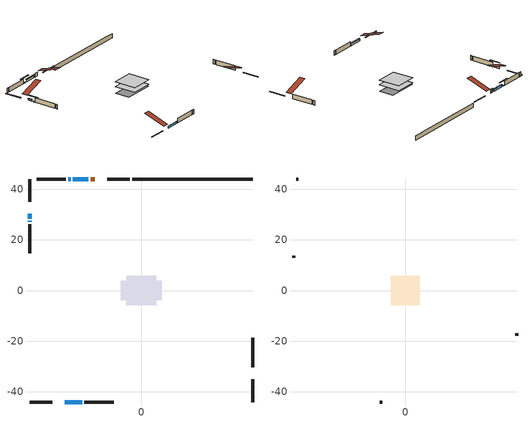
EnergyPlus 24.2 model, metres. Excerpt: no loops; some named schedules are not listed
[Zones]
conditioned space
 floor adiabatic (AdiabaticFloorConstruction): -5.88,-5.88 -5.88,5.88 5.88,5.88 5.88,-5.88 z0.61
 floor foundation (Slab1 construction): -8.01,-3.88 -8.01,3.88 8.01,3.88 8.01,-3.88 z-1.71
 wall outside (RimJoist1 construction): -4.5,43.98 -13.42,43.98 / -43.98,-43.98 -35.06,-43.98 / -43.98,43.98 -43.98,35.06 / 43.98,-43.98 43.98,-35.06 z0.61:0.91
 wall outside (AdiabaticWallConstruction 1): -18.26,43.98 -19.89,43.98 z0.61:2.64
 wall outside (AdiabaticWallConstruction): -20.82,43.98 -26.95,43.98 z0.61:1.81; -43.98,30.22 -43.98,28.4 z0.61:1.5; -27.87,43.98 -28.83,43.98 / -43.98,27.47 -43.98,27.14 z0.61:0.93; -30.22,-43.98 -23.33,-43.98 z0.61:1.57
 wall outside (Wall1 construction): -29.76,43.98 -41.26,43.98 / -22.4,-43.98 -10.9,-43.98 / -43.98,26.22 -43.98,14.72 / 43.98,-30.22 43.98,-18.72 z0.61:3.05
 wall foundation (FoundationWall1 construction): -3.57,43.98,-1.71 -3.57,43.98,0.61 39.22,43.98,0.61 39.22,43.98,0.53 43.98,43.98,0.53 43.98,43.98,-1.71
 window (WindowConstruction): -20.82,43.98 -26.95,43.98 z0.61:1.8
 window (WindowConstruction 2): -43.98,30.22 -43.98,28.4 z0.61:1.5
 window (WindowConstruction 3): -27.87,43.98 -28.83,43.98 z0.61:0.92
 window (WindowConstruction 4): -43.98,27.47 -43.98,27.15 z0.61:0.92
 window (WindowConstruction 1): -30.22,-43.98 -23.33,-43.98 z0.61:1.57
 door (Door): -18.26,43.98 -19.89,43.98 z0.61:2.64
 ceiling adiabatic (AdiabaticFloorConstruction): 5.88,-5.88 5.88,5.88 -5.88,5.88 -5.88,-5.88 z0.61
attic - vented
 floor to conditioned space (Floor1 construction Reversed): -5.82,-5.82 -5.82,5.82 5.82,5.82 5.82,-5.82 z3.05
 wall outside (Wall2 construction): -42.19,43.98 -43.05,43.98 / -9.97,-43.98 -9.11,-43.98 / -43.98,13.79 -43.98,12.93 / 43.98,-17.79 43.98,-16.93 z0.61:3.05
 roof outside (Roof1 construction): -17.33,43.98,3.05 -17.33,32.65,6.83 -14.34,32.65,6.83 -14.34,43.98,3.05; -31.15,-43.98,3.05 -31.15,-32.65,6.83 -34.13,-32.65,6.83 -34.13,-43.98,3.05; -43.98,31.15,3.05 -32.65,31.15,6.83 -32.65,34.13,6.83 -43.98,34.13,3.05; 43.98,-31.15,3.05 32.65,-31.15,6.83 32.65,-34.13,6.83 43.98,-34.13,3.05
shading: -27.15,43.98 -20.62,43.98 -20.62,44.39 -27.15,44.39 z2.01; -43.98,28.2 -43.98,30.42 -44.39,30.42 -44.39,28.2 z1.7; -31.53,43.98 -25.17,43.98 -25.17,44.39 -31.53,44.39 z3.62; -43.98,24.45 -43.98,30.17 -44.39,30.17 -44.39,24.45 z3.62; -23.13,-43.98 -30.42,-43.98 -30.42,-44.39 -23.13,-44.39 z1.77
[Building]
Building 1: Terrain=Suburbs
[Site:Location]
Dauphin_MB: Latitude {deg}=51.1; Longitude {deg}=-100.05; Time Zone {hr}=-6; Elevation {m}=304; Keep Site Location Information=Yes
[Site:GroundTemperature:Shallow]
-3.0112, -5.6258, -5.83519, -4.59442, 0.38654, 5.3443, 9.64241, 12.3652, 12.5965, 10.382, 6.19347, 1.38779
[Site:WaterMainsTemperature]
Calculation Method=Schedule; Temperature Schedule=mains temperature schedule
[Material] Roughness=Rough; Thermal Absorptance=0.9
Name | Thickness {m} | Conductivity {W/m-K} | Density {kg/m3} | Specific Heat {J/kg-K} | Solar Absorptance | Visible Absorptance
asphalt or fiberglass shingles | 0.00635 | 0.162714 | 1121.4 | 1465.45 | 0.84 | 0.84
ceiling loosefill ins | 0.254 | 0.0480833 | 16.02 | 1046.75 | 0.7 | 0.7
ceiling stud and cavity | 0.1397 | 0.148293 | 65.682 | 1177.47 | 0.7 | 0.7
concrete 4.0 in. | 0.1016 | 1.803125 | 2242.8 | 837.4 | 0.7 | 0.7
concrete 8.0 in. | 0.2032 | 1.803125 | 2242.8 | 837.4 | 0.7 | 0.7
door material | 0.04445 | 0.053851 | 512.64 | 1214.23 | 0.7 | 0.7
floor covering | 0.0127 | 0.0433444 | 54.468 | 1339.84 | 0.6 | 0.6
floor rigid ins; wall rigid ins 1 | 0.512978 | 0.029427 | 32.04 | 1214.23 | 0.7 | 0.7
floor stud and cavity | 0.1397 | 1.75129 | 37.0049 | 1207.88 | 0.7 | 0.7
furniture material conditioned space 1 | 0.1524 | 0.115458 | 640.8 | 1214.23 | 0.6 | 0.6
gypsum board | 0.0127 | 0.160291 | 801 | 837.4 | 0.6 | 0.6
osb sheathing 0.5 in. | 0.0127 | 0.115458 | 512.64 | 1214.23 | 0.7 | 0.7
osb sheathing 0.75 in. | 0.01905 | 0.115458 | 512.64 | 1214.23 | 0.7 | 0.7
rim joist stud and cavity | 0.0508 | 0.648972 | 50.32683 | 1063.81 | 0.6 | 0.6
wall rigid ins | 0.051816 | 0.029427 | 32.04 | 1214.23 | 0.7 | 0.7
wall stud and cavity | 0.1397 | 0.206077 | 139.0536 | 1170.24 | 0.7 | 0.7
wall stud and cavity 1 | 0.0889 | 6.1454 | 50.32683 | 1063.81 | 0.6 | 0.6
wall stud and cavity 2 | 0.0889 | 0.380278 | 52.3479 | 1209.89 | 0.7 | 0.7
wall stud and cavity 3 | 0.0889 | 0.391764 | 83.0341 | 1211.67 | 0.7 | 0.7
wood siding | 0.0254 | 0.102417 | 544.68 | 1172.36 | 0.4 | 0.4
wood siding 1 | 0.00254 | 0.102417 | 544.68 | 1172.36 | 0.4 | 0.4
wood siding 2; wood siding 3; wood siding 4 | 0.0254 | 0.102417 | 544.68 | 1172.36 | 0.7 | 0.7
[WindowMaterial:SimpleGlazingSystem]
Name | U-Factor {W/m2-K} | Solar Heat Gain Coefficient
WindowMaterial | 2.15367 | 0.62
WindowMaterial 1 | 2.21442 | 0.6
WindowMaterial 2 | 2.23827 | 0.59
WindowMaterial 3 | 2.66923 | 0.41
WindowMaterial 4 | 3.068959 | 0.43
[Construction]
AdiabaticFloorConstruction: floor stud and cavity, floor rigid ins, osb sheathing 0.75 in., floor covering
AdiabaticWallConstruction: wood siding 3, wall rigid ins 1, wall stud and cavity 2, gypsum board
AdiabaticWallConstruction 1: wood siding 4, wall rigid ins 1, wall stud and cavity 2, gypsum board
Door: door material
Floor1 construction Reversed: gypsum board, ceiling stud and cavity, ceiling loosefill ins
FoundationWall1 construction: concrete 8.0 in.
furniture construction conditioned space 1: furniture material conditioned space 1
PartitionWallConstruction: gypsum board, wall stud and cavity 3, gypsum board
RimJoist1 construction: wood siding 2, rim joist stud and cavity
Roof1 construction: asphalt or fiberglass shingles
Slab1 construction: concrete 4.0 in.
Wall1 construction: wood siding, wall rigid ins, osb sheathing 0.5 in., wall stud and cavity, gypsum board
Wall2 construction: wood siding 1, wall stud and cavity 1
WindowConstruction: WindowMaterial
WindowConstruction 1: WindowMaterial 1
WindowConstruction 2: WindowMaterial 2
WindowConstruction 3: WindowMaterial 3
WindowConstruction 4: WindowMaterial 4
[Zone] Multiplier=1; Part of Total Floor Area=Yes
Name | Volume {m3}
attic - vented | 83.0012
conditioned space | 655.9
[Space]
Name | Zone | Volume {m3}
attic - vented 1 | attic - vented | 83.0012
conditioned space 1 | conditioned space | 655.9
[ZoneInfiltration:EffectiveLeakageArea]
infil attic - vented 1: Zone or Space=attic - vented 1; Schedule=Always On Discrete; Effective Air Leakage Area {cm2}=4708.17; Stack Coefficient=0.00043223; Wind Coefficient=1.40468e-05
[ZoneMixing]
whole house fan mix: Zone or Space=attic - vented; Schedule=Always On Continuous; Design Flow Rate Calculation Method=Flow/Zone; Design Flow Rate {m3/s}=0; Source Zone or Space=conditioned space
[SurfaceProperty:ExposedFoundationPerimeter]
Slab1: Exposed Perimeter Calculation Method=TotalExposedPerimeter; Total Exposed Perimeter {m}=47.55
[InternalMass] Zone or ZoneList=conditioned space; Space or SpaceList=conditioned space 1
Name | Construction | Surface Area {m2}
furniture mass conditioned space 1 | furniture construction conditioned space 1 | 104.96
partition wall mass | PartitionWallConstruction | 262.4
[Lights]
interior lighting: Zone or ZoneList or Space or SpaceList=conditioned space 1; Schedule=interior lighting schedule; Design Level Calculation Method=LightingLevel; Lighting Level {W}=343.2; Return Air Fraction=0; Fraction Radiant=0.6; Fraction Visible=0.2; Fraction Replaceable=1
[People]
occupants: Zone or ZoneList or Space or SpaceList=conditioned space 1; Number of People Schedule=occupants schedule; Number of People Calculation Method=People; Number of People=3; Fraction Radiant=0.314171; Sensible Heat Fraction=0.56303; Activity Level Schedule=occupants activity schedule; Carbon Dioxide Generation Rate {m3/s-W}=0; Enable ASHRAE 55 Comfort Warnings=No; Mean Radiant Temperature Calculation Type=EnclosureAveraged
[ElectricEquipment] Zone or ZoneList or Space or SpaceList=conditioned space 1; Design Level Calculation Method=EquipmentLevel
Name | Schedule | Design Level {W} | Fraction Latent | Fraction Radiant | Fraction Lost
clothes dryer | clothes dryer schedule | 140.772 | 0.015 | 0.081 | 0.85
clothes washer | clothes washer schedule | 32.1985 | 0.03 | 0.162 | 0.7
cooking range | cooking range schedule | 215.147 | 0.08 | 0.432 | 0.2
dishwasher | dishwasher schedule | 66.8632 | 0.3 | 0.18 | 0.4
fridge | fridge schedule | 72.9452 | 0 | 0.6 | 0
mech vent house fan | mech vent house fan schedule | 125 | 0 | 0 | 0.5
mech vent house fan cfis | mech vent house fan cfis schedule | 0 | 0 | 0 | 0
misc plug loads | misc plug loads schedule | 494.7 | 0.045 | 0.513 | 0.1
whole house fan | Always On Discrete | 0 | 0 | 0 | 1
[OtherEquipment] Zone or ZoneList or Space or SpaceList=conditioned space 1; Design Level Calculation Method=EquipmentLevel
Name | Fuel Type | Schedule | Design Level {W} | Fraction Latent | Fraction Radiant | Fraction Lost
clothes dryer 1 | Electricity | clothes dryer schedule | 0 | 0.015 | 0.081 | 0.85
cooking range 1 | Electricity | cooking range schedule | 0 | 0.08 | 0.432 | 0.2
general water use latent | None | general water use schedule | 62.594 | 1 | 0 | 0
general water use sensible | None | general water use schedule | -61.6891 | 0 | 0.6 | 0
mech vent house fan latent load | None | Always On Discrete | 0 | 1 | 0 | 0
mech vent house fan sensible load | None | Always On Discrete | 0 | 0 | 0 | 0
water heater energy adjustment1 | Electricity | Always On Discrete | 0.01 | 0 | 0 | 1
[ZoneInfiltration:DesignFlowRate] Zone or ZoneList or Space or SpaceList=conditioned space 1; Schedule=Always On Discrete; Design Flow Rate Calculation Method=Flow/Zone; Design Flow Rate {m3/s}=0
infil flow; natural vent flow; whole house fan flow
[AvailabilityManager:Scheduled]
furnace airloop Availability Manager: Schedule=Always On Discrete
[Foundation:Kiva]
Foundation Kiva 1: Initial Indoor Air Temperature {C}=21; Wall Height Above Grade {m}=0.609996; Wall Depth Below Slab {m}=0.2032
[Foundation:Kiva:Settings]
Soil Conductivity {W/m-K}=0.849921; Soil Density {kg/m3}=1842.3; Soil Specific Heat {J/kg-K}=418.7; Ground Solar Absorptivity=0.9; Ground Thermal Absorptivity=0.9; Ground Surface Roughness {m}=0.03; Far-Field Width {m}=40; Deep-Ground Boundary Condition=ZeroFlux; Deep-Ground Depth {m}=40; Minimum Cell Dimension {m}=0.2; Maximum Cell Growth Coefficient=3; Simulation Timestep=Timestep
[Exterior:Lights]
exterior lighting: Schedule=exterior lighting schedule; Design Level {W}=75.6
[EnergyManagementSystem:GlobalVariable]
furnace_airloop_Fan_RTF
infil_program_Qfan
infil_program_Qinf
natural_vent_program_Qnv
natural_vent_program_Qwhf
[EnergyManagementSystem:Sensor]
Name | Output:Variable or Output:Meter Index Key | Output:Variable or Output:Meter
airflow_gain | infil flow | Infiltration Sensible Heat Gain Energy
airflow_gain_1 | natural vent flow | Infiltration Sensible Heat Gain Energy
airflow_gain_2 | whole house fan flow | Infiltration Sensible Heat Gain Energy
airflow_loss | infil flow | Infiltration Sensible Heat Loss Energy
airflow_loss_1 | natural vent flow | Infiltration Sensible Heat Loss Energy
airflow_loss_2 | whole house fan flow | Infiltration Sensible Heat Loss Energy
clg_load_cond |  | Cooling:EnergyTransfer:Zone:CONDITIONED SPACE
clg_sp_s; clg_sp_s_1 | cooling setpoint | Schedule Value
clothes_dryer_exhaust_0_sch_s | clothes dryer exhaust 0 schedule | Schedule Value
cool_season | cooling season schedule | Schedule Value
htg_load_cond |  | Heating:EnergyTransfer:Zone:CONDITIONED SPACE
htg_sp_s; htg_sp_s_1 | heating setpoint | Schedule Value
ig_ee_conv | clothes dryer | Electric Equipment Convective Heating Energy
ig_ee_conv_2 | cooking range | Electric Equipment Convective Heating Energy
ig_ee_conv_4 | fridge | Electric Equipment Convective Heating Energy
ig_ee_conv_5 | misc plug loads | Electric Equipment Convective Heating Energy
ig_ee_conv_6 | whole house fan | Electric Equipment Convective Heating Energy
ig_ee_rad | clothes dryer | Electric Equipment Radiant Heating Energy
ig_ee_rad_2 | cooking range | Electric Equipment Radiant Heating Energy
ig_ee_rad_4 | fridge | Electric Equipment Radiant Heating Energy
ig_ee_rad_5 | misc plug loads | Electric Equipment Radiant Heating Energy
ig_ee_rad_6 | whole house fan | Electric Equipment Radiant Heating Energy
ig_lgt_conv | interior lighting | Lights Convective Heating Energy
ig_lgt_rad | interior lighting | Lights Radiant Heating Energy
ig_lgt_vis | interior lighting | Lights Visible Radiation Heating Energy
ig_oe_conv | clothes dryer 1 | Other Equipment Convective Heating Energy
ig_oe_conv_1 | cooking range 1 | Other Equipment Convective Heating Energy
ig_oe_conv_2 | general water use latent | Other Equipment Convective Heating Energy
ig_oe_conv_3 | general water use sensible | Other Equipment Convective Heating Energy
ig_oe_conv_4 | water heater energy adjustment1 | Other Equipment Convective Heating Energy
ig_oe_rad | clothes dryer 1 | Other Equipment Radiant Heating Energy
ig_oe_rad_1 | cooking range 1 | Other Equipment Radiant Heating Energy
ig_oe_rad_2 | general water use latent | Other Equipment Radiant Heating Energy
ig_oe_rad_3 | general water use sensible | Other Equipment Radiant Heating Energy
ig_oe_rad_4 | water heater energy adjustment1 | Other Equipment Radiant Heating Energy
ig_ppl_conv | occupants | People Convective Heating Energy
ig_ppl_rad | occupants | People Radiant Heating Energy
im_conv | furniture mass conditioned space 1 | Surface Inside Face Convection Heat Gain Energy
im_conv_1 | partition wall mass | Surface Inside Face Convection Heat Gain Energy
im_ig | furniture mass conditioned space 1 | Surface Inside Face Internal Gains Radiation Heat Gain Energy
im_ig_1 | partition wall mass | Surface Inside Face Internal Gains Radiation Heat Gain Energy
im_lgt | furniture mass conditioned space 1 | Surface Inside Face Lights Radiation Heat Gain Energy
im_lgt_1 | partition wall mass | Surface Inside Face Lights Radiation Heat Gain Energy
im_sol | furniture mass conditioned space 1 | Surface Inside Face Solar Radiation Heat Gain Energy
im_sol_1 | partition wall mass | Surface Inside Face Solar Radiation Heat Gain Energy
im_surf | furniture mass conditioned space 1 | Surface Inside Face Net Surface Thermal Radiation Heat Gain Energy
im_surf_1 | partition wall mass | Surface Inside Face Net Surface Thermal Radiation Heat Gain Energy
mv_conv | mech vent house fan | Electric Equipment Convective Heating Energy
mv_conv_1 | mech vent house fan cfis | Electric Equipment Convective Heating Energy
mv_conv_2 | mech vent house fan latent load | Other Equipment Convective Heating Energy
mv_conv_3 | mech vent house fan sensible load | Other Equipment Convective Heating Energy
mv_rad | mech vent house fan | Electric Equipment Radiant Heating Energy
mv_rad_1 | mech vent house fan cfis | Electric Equipment Radiant Heating Energy
mv_rad_2 | mech vent house fan latent load | Other Equipment Radiant Heating Energy
mv_rad_3 | mech vent house fan sensible load | Other Equipment Radiant Heating Energy
natural_vent_s | natural vent schedule | Schedule Value
out_pb_s |  | Site Outdoor Air Barometric Pressure
out_wt_s |  | Site Outdoor Air Humidity Ratio
site_vw_s |  | Site Wind Speed
ss_back_out | Window1 | Surface Window Shortwave from Zone Back Out Window Heat Transfer Rate
ss_back_out_1 | Window13 | Surface Window Shortwave from Zone Back Out Window Heat Transfer Rate
ss_back_out_2 | Window15 | Surface Window Shortwave from Zone Back Out Window Heat Transfer Rate
ss_back_out_3 | Window18 | Surface Window Shortwave from Zone Back Out Window Heat Transfer Rate
ss_back_out_4 | Window6 | Surface Window Shortwave from Zone Back Out Window Heat Transfer Rate
ss_conv | Door1 | Surface Inside Face Convection Heat Gain Energy
ss_conv_1 | Window1 | Surface Inside Face Convection Heat Gain Energy
ss_conv_2 | Window13 | Surface Inside Face Convection Heat Gain Energy
ss_conv_3 | Window15 | Surface Inside Face Convection Heat Gain Energy
ss_conv_4 | Window18 | Surface Inside Face Convection Heat Gain Energy
ss_conv_5 | Window6 | Surface Inside Face Convection Heat Gain Energy
ss_ig | Door1 | Surface Inside Face Internal Gains Radiation Heat Gain Energy
ss_ig_1 | Window1 | Surface Inside Face Internal Gains Radiation Heat Gain Energy
ss_ig_2 | Window13 | Surface Inside Face Internal Gains Radiation Heat Gain Energy
ss_ig_3 | Window15 | Surface Inside Face Internal Gains Radiation Heat Gain Energy
ss_ig_4 | Window18 | Surface Inside Face Internal Gains Radiation Heat Gain Energy
ss_ig_5 | Window6 | Surface Inside Face Internal Gains Radiation Heat Gain Energy
ss_lgt | Door1 | Surface Inside Face Lights Radiation Heat Gain Energy
ss_sol | Door1 | Surface Inside Face Solar Radiation Heat Gain Energy
ss_surf | Door1 | Surface Inside Face Net Surface Thermal Radiation Heat Gain Energy
ss_surf_1 | Window1 | Surface Inside Face Net Surface Thermal Radiation Heat Gain Energy
ss_surf_2 | Window13 | Surface Inside Face Net Surface Thermal Radiation Heat Gain Energy
ss_surf_3 | Window15 | Surface Inside Face Net Surface Thermal Radiation Heat Gain Energy
ss_surf_4 | Window18 | Surface Inside Face Net Surface Thermal Radiation Heat Gain Energy
ss_surf_5 | Window6 | Surface Inside Face Net Surface Thermal Radiation Heat Gain Energy
ss_trans_in | Window1 | Surface Window Transmitted Solar Radiation Rate
ss_trans_in_1 | Window13 | Surface Window Transmitted Solar Radiation Rate
ss_trans_in_2 | Window15 | Surface Window Transmitted Solar Radiation Rate
ss_trans_in_3 | Window18 | Surface Window Transmitted Solar Radiation Rate
ss_trans_in_4 | Window6 | Surface Window Transmitted Solar Radiation Rate
ss_trans_out | Window1 | Surface Inside Face Initial Transmitted Diffuse Transmitted Out Window Solar Radiation Rate
ss_trans_out_1 | Window13 | Surface Inside Face Initial Transmitted Diffuse Transmitted Out Window Solar Radiation Rate
ss_trans_out_2 | Window15 | Surface Inside Face Initial Transmitted Diffuse Transmitted Out Window Solar Radiation Rate
ss_trans_out_3 | Window18 | Surface Inside Face Initial Transmitted Diffuse Transmitted Out Window Solar Radiation Rate
ss_trans_out_4 | Window6 | Surface Inside Face Initial Transmitted Diffuse Transmitted Out Window Solar Radiation Rate
s_conv | Floor1 | Surface Inside Face Convection Heat Gain Energy
s_conv_1 | FoundationWall1 | Surface Inside Face Convection Heat Gain Energy
s_conv_10 | Wall1:180 | Surface Inside Face Convection Heat Gain Energy
s_conv_11 | Wall1:270 | Surface Inside Face Convection Heat Gain Energy
s_conv_12 | Wall1:90 | Surface Inside Face Convection Heat Gain Energy
s_conv_2 | inferred conditioned ceiling | Surface Inside Face Convection Heat Gain Energy
s_conv_3 | inferred conditioned floor | Surface Inside Face Convection Heat Gain Energy
s_conv_4 | RimJoist1:0 | Surface Inside Face Convection Heat Gain Energy
s_conv_5 | RimJoist1:180 | Surface Inside Face Convection Heat Gain Energy
s_conv_6 | RimJoist1:270 | Surface Inside Face Convection Heat Gain Energy
s_conv_7 | RimJoist1:90 | Surface Inside Face Convection Heat Gain Energy
s_conv_8 | Slab1 | Surface Inside Face Convection Heat Gain Energy
s_conv_9 | Wall1:0 | Surface Inside Face Convection Heat Gain Energy
s_ig | Floor1 | Surface Inside Face Internal Gains Radiation Heat Gain Energy
s_ig_1 | FoundationWall1 | Surface Inside Face Internal Gains Radiation Heat Gain Energy
s_ig_10 | Wall1:180 | Surface Inside Face Internal Gains Radiation Heat Gain Energy
s_ig_11 | Wall1:270 | Surface Inside Face Internal Gains Radiation Heat Gain Energy
s_ig_12 | Wall1:90 | Surface Inside Face Internal Gains Radiation Heat Gain Energy
s_ig_2 | inferred conditioned ceiling | Surface Inside Face Internal Gains Radiation Heat Gain Energy
s_ig_3 | inferred conditioned floor | Surface Inside Face Internal Gains Radiation Heat Gain Energy
s_ig_4 | RimJoist1:0 | Surface Inside Face Internal Gains Radiation Heat Gain Energy
s_ig_5 | RimJoist1:180 | Surface Inside Face Internal Gains Radiation Heat Gain Energy
s_ig_6 | RimJoist1:270 | Surface Inside Face Internal Gains Radiation Heat Gain Energy
s_ig_7 | RimJoist1:90 | Surface Inside Face Internal Gains Radiation Heat Gain Energy
s_ig_8 | Slab1 | Surface Inside Face Internal Gains Radiation Heat Gain Energy
s_ig_9 | Wall1:0 | Surface Inside Face Internal Gains Radiation Heat Gain Energy
s_lgt | Floor1 | Surface Inside Face Lights Radiation Heat Gain Energy
s_lgt_1 | FoundationWall1 | Surface Inside Face Lights Radiation Heat Gain Energy
s_lgt_10 | Wall1:180 | Surface Inside Face Lights Radiation Heat Gain Energy
s_lgt_11 | Wall1:270 | Surface Inside Face Lights Radiation Heat Gain Energy
s_lgt_12 | Wall1:90 | Surface Inside Face Lights Radiation Heat Gain Energy
s_lgt_2 | inferred conditioned ceiling | Surface Inside Face Lights Radiation Heat Gain Energy
s_lgt_3 | inferred conditioned floor | Surface Inside Face Lights Radiation Heat Gain Energy
s_lgt_4 | RimJoist1:0 | Surface Inside Face Lights Radiation Heat Gain Energy
s_lgt_5 | RimJoist1:180 | Surface Inside Face Lights Radiation Heat Gain Energy
s_lgt_6 | RimJoist1:270 | Surface Inside Face Lights Radiation Heat Gain Energy
s_lgt_7 | RimJoist1:90 | Surface Inside Face Lights Radiation Heat Gain Energy
s_lgt_8 | Slab1 | Surface Inside Face Lights Radiation Heat Gain Energy
s_lgt_9 | Wall1:0 | Surface Inside Face Lights Radiation Heat Gain Energy
s_sol | Floor1 | Surface Inside Face Solar Radiation Heat Gain Energy
s_sol_1 | FoundationWall1 | Surface Inside Face Solar Radiation Heat Gain Energy
s_sol_10 | Wall1:180 | Surface Inside Face Solar Radiation Heat Gain Energy
s_sol_11 | Wall1:270 | Surface Inside Face Solar Radiation Heat Gain Energy
s_sol_12 | Wall1:90 | Surface Inside Face Solar Radiation Heat Gain Energy
s_sol_2 | inferred conditioned ceiling | Surface Inside Face Solar Radiation Heat Gain Energy
s_sol_3 | inferred conditioned floor | Surface Inside Face Solar Radiation Heat Gain Energy
s_sol_4 | RimJoist1:0 | Surface Inside Face Solar Radiation Heat Gain Energy
s_sol_5 | RimJoist1:180 | Surface Inside Face Solar Radiation Heat Gain Energy
s_sol_6 | RimJoist1:270 | Surface Inside Face Solar Radiation Heat Gain Energy
s_sol_7 | RimJoist1:90 | Surface Inside Face Solar Radiation Heat Gain Energy
s_sol_8 | Slab1 | Surface Inside Face Solar Radiation Heat Gain Energy
s_sol_9 | Wall1:0 | Surface Inside Face Solar Radiation Heat Gain Energy
s_surf | Floor1 | Surface Inside Face Net Surface Thermal Radiation Heat Gain Energy
s_surf_1 | FoundationWall1 | Surface Inside Face Net Surface Thermal Radiation Heat Gain Energy
s_surf_10 | Wall1:180 | Surface Inside Face Net Surface Thermal Radiation Heat Gain Energy
s_surf_11 | Wall1:270 | Surface Inside Face Net Surface Thermal Radiation Heat Gain Energy
s_surf_12 | Wall1:90 | Surface Inside Face Net Surface Thermal Radiation Heat Gain Energy
s_surf_2 | inferred conditioned ceiling | Surface Inside Face Net Surface Thermal Radiation Heat Gain Energy
s_surf_3 | inferred conditioned floor | Surface Inside Face Net Surface Thermal Radiation Heat Gain Energy
s_surf_4 | RimJoist1:0 | Surface Inside Face Net Surface Thermal Radiation Heat Gain Energy
s_surf_5 | RimJoist1:180 | Surface Inside Face Net Surface Thermal Radiation Heat Gain Energy
s_surf_6 | RimJoist1:270 | Surface Inside Face Net Surface Thermal Radiation Heat Gain Energy
s_surf_7 | RimJoist1:90 | Surface Inside Face Net Surface Thermal Radiation Heat Gain Energy
s_surf_8 | Slab1 | Surface Inside Face Net Surface Thermal Radiation Heat Gain Energy
s_surf_9 | Wall1:0 | Surface Inside Face Net Surface Thermal Radiation Heat Gain Energy
[EnergyManagementSystem:Actuator]
Name | Actuated Component Unique | Actuated Component Type | Actuated Component Control Type
fridge_schedule_act | fridge schedule | Schedule:Constant | Schedule Value
infil_flow_act | infil flow | Zone Infiltration | Air Exchange Flow Rate
mech_vent_house_fan_cfis_act | mech vent house fan cfis | ElectricEquipment | Electricity Rate
mech_vent_house_fan_latent_load_act | mech vent house fan latent load | OtherEquipment | Power Level
mech_vent_house_fan_sensible_load_act | mech vent house fan sensible load | OtherEquipment | Power Level
natural_vent_flow_act | natural vent flow | Zone Infiltration | Air Exchange Flow Rate
water_heater_ec_adj_act | water heater energy adjustment1 | OtherEquipment | Power Level
whole_house_fan_act | whole house fan | ElectricEquipment | Electricity Rate
whole_house_fan_flow_act | whole house fan flow | Zone Infiltration | Air Exchange Flow Rate
whole_house_fan_mix_act | whole house fan mix | ZoneMixing | Air Exchange Flow Rate
